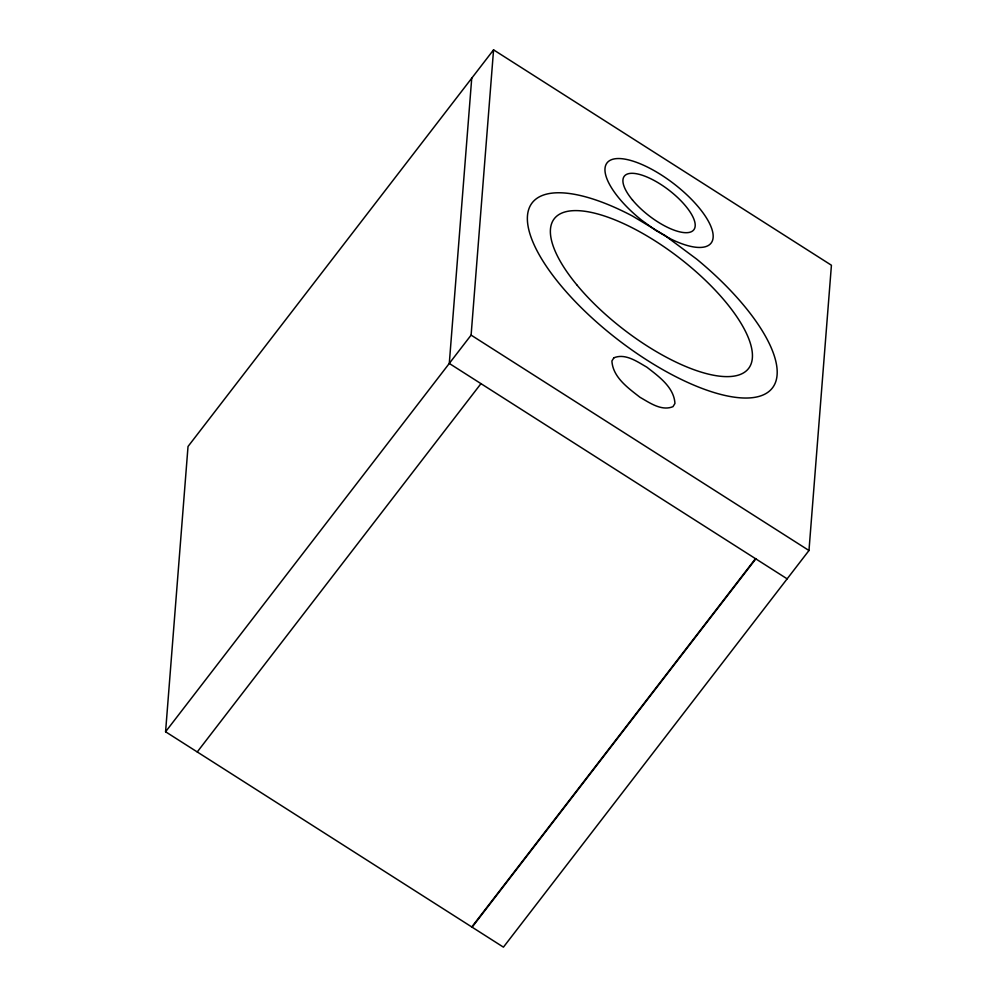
<?xml version="1.0" encoding="UTF-8"?>
<svg xmlns="http://www.w3.org/2000/svg" width="997" height="997" viewBox="0 0 997 997"><rect width="100%" height="100%" fill="white"/><g stroke="black" fill="none" stroke-linecap="round" stroke-linejoin="round"><path stroke-width="1.5" d="M165.577 731.761L188.022 446.494L493.565 49.85L831.423 265.239L808.978 550.506L503.435 947.15L165.577 731.761L471.107 335.117L493.565 49.85M471.731 78.177L449.286 363.444L787.156 578.846M197.244 751.95L480.965 383.646M471.768 926.961L755.477 558.644M472.117 927.185L755.826 558.868M471.107 335.117L808.978 550.506M613.865 357.811L611.909 360.976C612.806 377.252 628.235 388.095 640.024 397.305C649.658 402.763 661.522 411.387 672.987 406.651L674.944 403.473C674.047 387.21 658.618 376.368 646.829 367.158C637.195 361.687 625.331 353.063 613.865 357.811M669.76 238.47L655.665 230.319L641.806 220.312A65.69 24.277 37.6 0 1 616.782 158.598A65.69 24.277 37.6 0 1 705.253 216.062A65.69 24.277 37.6 0 1 669.76 238.47M664.974 235.529L632.385 215.988A151.644 56.044 37.6 0 0 543.191 261.438A151.644 56.044 37.6 0 0 746.765 398.027A151.644 56.044 37.6 0 0 696.704 259.145L664.974 235.529M632.484 199.998A43.88 16.214 37.6 0 0 693.563 230.095A43.88 16.214 37.6 0 0 651.141 178.924A43.88 16.214 37.6 0 0 632.484 199.998M576.677 284.681A122.643 45.326 37.6 0 0 747.638 369.575A122.643 45.326 37.6 0 0 629.892 226.618A122.643 45.326 37.6 0 0 576.677 284.681"/></g></svg>
